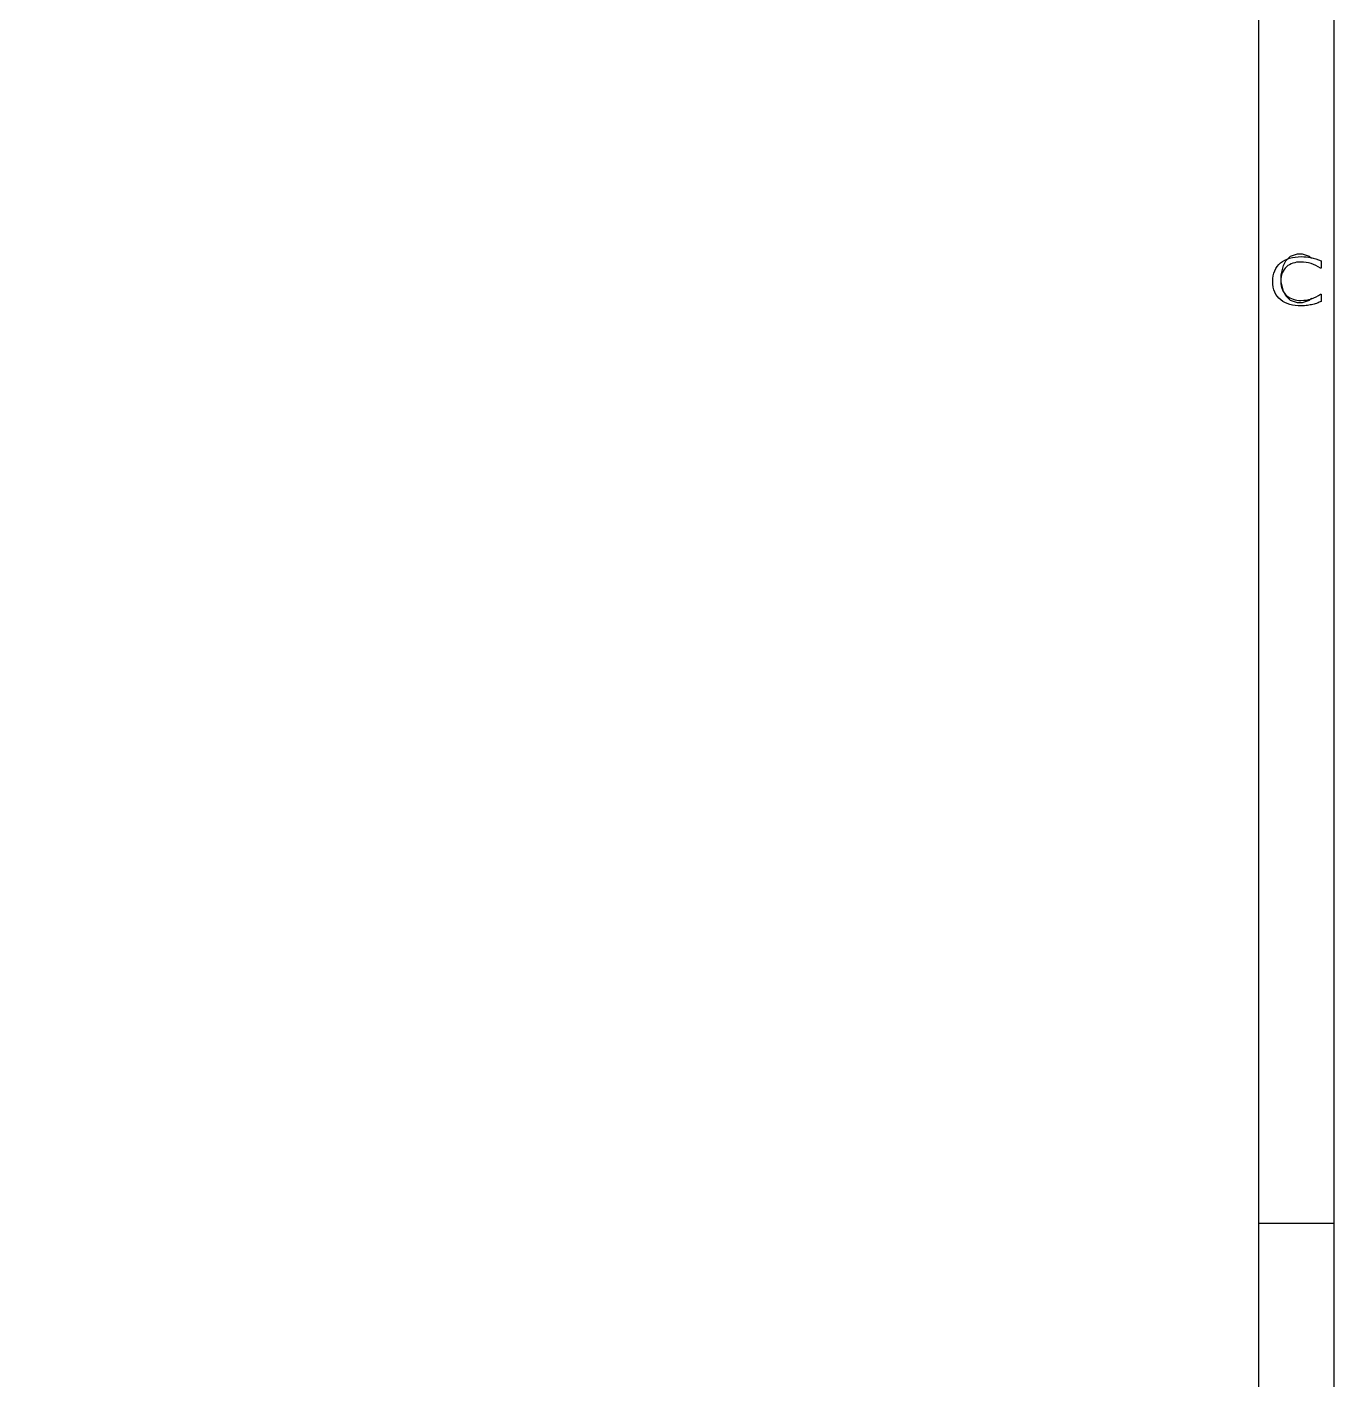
# Model space of a CAD drawing. Header units: millimetres. Extents: x 0 to 277, y 107 to 297.
# Drawn here: x 242.41 to 277.08, y 142.78 to 178.64 of the extents above; entities that cross this region are included whole.
import ezdxf

# ---------------------------------------------------------------- set-up
doc = ezdxf.new("R2010")
doc.units = ezdxf.units.MM
doc.layers.add('Layer_1', color=7, linetype='CONTINUOUS')

msp = doc.modelspace()

# ---------------------------------------------------------------- linework, layer by layer
at = {"layer": 'Layer_1', "color": 7}
for points in [[(0.075, 296.925), (277.0772, 296.925), (277.0772, 106.9178), (0.075, 106.9178)], [(0.075, 296.925), (277.0772, 296.925), (277.0772, 106.9178), (0.075, 106.9178)], [(0.075, 296.925), (277.0772, 296.925), (277.0772, 106.9178), (0.075, 106.9178)], [(2.075, 294.925), (275.0772, 294.925), (275.0772, 108.9178), (2.075, 108.9178)], [(2.075, 294.925), (275.0772, 294.925), (275.0772, 108.9178), (2.075, 108.9178)], [(2.075, 294.925), (275.0772, 294.925), (275.0772, 108.9178), (2.075, 108.9178)]]:
    msp.add_lwpolyline(points, close=True, dxfattribs=at)
for points in [[(276.4796, 171.4552), (276.4177, 171.3933), (276.232, 171.3314), (276.1082, 171.3314), (275.9224, 171.3933), (275.7986, 171.5171), (275.7367, 171.6409), (275.6748, 171.8885), (275.6748, 172.0743), (275.7367, 172.3219), (275.7986, 172.4457), (275.9224, 172.5695), (276.1082, 172.6314), (276.232, 172.6314), (276.4177, 172.5695), (276.4796, 172.5076)], [(276.4796, 171.4552), (276.4177, 171.3933), (276.232, 171.3314), (276.1082, 171.3314), (275.9224, 171.3933), (275.7986, 171.5171), (275.7367, 171.6409), (275.6748, 171.8885), (275.6748, 172.0743), (275.7367, 172.3219), (275.7986, 172.4457), (275.9224, 172.5695), (276.1082, 172.6314), (276.232, 172.6314), (276.4177, 172.5695), (276.4796, 172.5076)], [(276.4796, 171.4552), (276.4177, 171.3933), (276.232, 171.3314), (276.1082, 171.3314), (275.9224, 171.3933), (275.7986, 171.5171), (275.7367, 171.6409), (275.6748, 171.8885), (275.6748, 172.0743), (275.7367, 172.3219), (275.7986, 172.4457), (275.9224, 172.5695), (276.1082, 172.6314), (276.232, 172.6314), (276.4177, 172.5695), (276.4796, 172.5076)], [(276.73883, 172.44726), (276.73883, 172.24837), (276.72323, 172.24837)], [(276.73883, 172.44726), (276.73883, 172.24837), (276.72323, 172.24837)], [(276.73883, 172.44726), (276.73883, 172.24837), (276.72323, 172.24837)], [(276.7243, 171.56297), (276.7389, 171.56297), (276.73884, 171.36641)], [(276.7243, 171.56297), (276.7389, 171.56297), (276.73884, 171.36641)], [(276.7243, 171.56297), (276.7389, 171.56297), (276.73884, 171.36641)], [(277.0772, 146.925), (275.0772, 146.925)], [(277.0772, 146.925), (275.0772, 146.925)], [(277.0772, 146.925), (275.0772, 146.925)]]:
    msp.add_lwpolyline(points, dxfattribs=at)
for points in [[(275.66249, 172.3896), (275.72849, 172.444333), (275.808027, 172.486087), (275.9011, 172.51486)], [(275.66249, 172.3896), (275.72849, 172.444333), (275.808027, 172.486087), (275.9011, 172.51486)], [(275.66249, 172.3896), (275.72849, 172.444333), (275.808027, 172.486087), (275.9011, 172.51486)], [(275.9011, 172.51486), (275.994873, 172.54366), (276.09872, 172.55806), (276.21264, 172.55806)], [(275.9011, 172.51486), (275.994873, 172.54366), (276.09872, 172.55806), (276.21264, 172.55806)], [(275.9011, 172.51486), (275.994873, 172.54366), (276.09872, 172.55806), (276.21264, 172.55806)], [(276.21264, 172.55806), (276.296, 172.55806), (276.37901, 172.549893), (276.46167, 172.53356)], [(276.21264, 172.55806), (276.296, 172.55806), (276.37901, 172.549893), (276.46167, 172.53356)], [(276.21264, 172.55806), (276.296, 172.55806), (276.37901, 172.549893), (276.46167, 172.53356)], [(276.46167, 172.53356), (276.545023, 172.517227), (276.63741, 172.48846), (276.73883, 172.44726)], [(276.46167, 172.53356), (276.545023, 172.517227), (276.63741, 172.48846), (276.73883, 172.44726)], [(276.46167, 172.53356), (276.545023, 172.517227), (276.63741, 172.48846), (276.73883, 172.44726)], [(275.45199, 171.90381), (275.45199, 172.007623), (275.470057, 172.100437), (275.50619, 172.18225)], [(275.45199, 171.90381), (275.45199, 172.007623), (275.470057, 172.100437), (275.50619, 172.18225)], [(275.45199, 171.90381), (275.45199, 172.007623), (275.470057, 172.100437), (275.50619, 172.18225)], [(275.50619, 172.18225), (275.542323, 172.264063), (275.594423, 172.33318), (275.66249, 172.3896)], [(275.50619, 172.18225), (275.542323, 172.264063), (275.594423, 172.33318), (275.66249, 172.3896)], [(275.50619, 172.18225), (275.542323, 172.264063), (275.594423, 172.33318), (275.66249, 172.3896)], [(275.81881, 172.28823), (275.770877, 172.245897), (275.733367, 172.192297), (275.70628, 172.12743)], [(275.81881, 172.28823), (275.770877, 172.245897), (275.733367, 172.192297), (275.70628, 172.12743)], [(275.81881, 172.28823), (275.770877, 172.245897), (275.733367, 172.192297), (275.70628, 172.12743)], [(275.98657, 172.38383), (275.924037, 172.363497), (275.868117, 172.33163), (275.81881, 172.28823)], [(275.98657, 172.38383), (275.924037, 172.363497), (275.868117, 172.33163), (275.81881, 172.28823)], [(275.98657, 172.38383), (275.924037, 172.363497), (275.868117, 172.33163), (275.81881, 172.28823)], [(276.19913, 172.41513), (276.120637, 172.41513), (276.049783, 172.404697), (275.98657, 172.38383)], [(276.19913, 172.41513), (276.120637, 172.41513), (276.049783, 172.404697), (275.98657, 172.38383)], [(276.19913, 172.41513), (276.120637, 172.41513), (276.049783, 172.404697), (275.98657, 172.38383)], [(276.46899, 172.37533), (276.384943, 172.401863), (276.29499, 172.41513), (276.19913, 172.41513)], [(276.46899, 172.37533), (276.384943, 172.401863), (276.29499, 172.41513), (276.19913, 172.41513)], [(276.46899, 172.37533), (276.384943, 172.401863), (276.29499, 172.41513), (276.19913, 172.41513)], [(276.72323, 172.24837), (276.63779, 172.306503), (276.553043, 172.348823), (276.46899, 172.37533)], [(276.72323, 172.24837), (276.63779, 172.306503), (276.553043, 172.348823), (276.46899, 172.37533)], [(276.72323, 172.24837), (276.63779, 172.306503), (276.553043, 172.348823), (276.46899, 172.37533)], [(275.50829, 171.6152), (275.470757, 171.698147), (275.45199, 171.79435), (275.45199, 171.90381)], [(275.50829, 171.6152), (275.470757, 171.698147), (275.45199, 171.79435), (275.45199, 171.90381)], [(275.50829, 171.6152), (275.470757, 171.698147), (275.45199, 171.79435), (275.45199, 171.90381)], [(275.70628, 172.12743), (275.67988, 172.063097), (275.66668, 171.98862), (275.66668, 171.904)], [(275.70628, 172.12743), (275.67988, 172.063097), (275.66668, 171.98862), (275.66668, 171.904)], [(275.70628, 172.12743), (275.67988, 172.063097), (275.66668, 171.98862), (275.66668, 171.904)], [(275.66668, 171.904), (275.66668, 171.815413), (275.68128, 171.73924), (275.71048, 171.67548)], [(275.66668, 171.904), (275.66668, 171.815413), (275.68128, 171.73924), (275.71048, 171.67548)], [(275.66668, 171.904), (275.66668, 171.815413), (275.68128, 171.73924), (275.71048, 171.67548)], [(275.66458, 171.41124), (275.597893, 171.46484), (275.545797, 171.532827), (275.50829, 171.6152)], [(275.66458, 171.41124), (275.597893, 171.46484), (275.545797, 171.532827), (275.50829, 171.6152)], [(275.66458, 171.41124), (275.597893, 171.46484), (275.545797, 171.532827), (275.50829, 171.6152)], [(275.71048, 171.67548), (275.740347, 171.611747), (275.77855, 171.55984), (275.82509, 171.51976)], [(275.71048, 171.67548), (275.740347, 171.611747), (275.77855, 171.55984), (275.82509, 171.51976)], [(275.71048, 171.67548), (275.740347, 171.611747), (275.77855, 171.55984), (275.82509, 171.51976)], [(275.82509, 171.51976), (275.87369, 171.478027), (275.930303, 171.446993), (275.99493, 171.42666)], [(275.82509, 171.51976), (275.87369, 171.478027), (275.930303, 171.446993), (275.99493, 171.42666)], [(275.82509, 171.51976), (275.87369, 171.478027), (275.930303, 171.446993), (275.99493, 171.42666)], [(275.99493, 171.42666), (276.060263, 171.406927), (276.129033, 171.39706), (276.20124, 171.39706)], [(275.99493, 171.42666), (276.060263, 171.406927), (276.129033, 171.39706), (276.20124, 171.39706)], [(275.99493, 171.42666), (276.060263, 171.406927), (276.129033, 171.39706), (276.20124, 171.39706)], [(276.20124, 171.39706), (276.300573, 171.39706), (276.393657, 171.410893), (276.48049, 171.43856)], [(276.20124, 171.39706), (276.300573, 171.39706), (276.393657, 171.410893), (276.48049, 171.43856)], [(276.20124, 171.39706), (276.300573, 171.39706), (276.393657, 171.410893), (276.48049, 171.43856)], [(276.48049, 171.43856), (276.567317, 171.466227), (276.648587, 171.507697), (276.7243, 171.56297)], [(276.48049, 171.43856), (276.567317, 171.466227), (276.648587, 171.507697), (276.7243, 171.56297)], [(276.48049, 171.43856), (276.567317, 171.466227), (276.648587, 171.507697), (276.7243, 171.56297)], [(275.90423, 171.29021), (275.812537, 171.316143), (275.732653, 171.356487), (275.66458, 171.41124)], [(275.90423, 171.29021), (275.812537, 171.316143), (275.732653, 171.356487), (275.66458, 171.41124)], [(275.90423, 171.29021), (275.812537, 171.316143), (275.732653, 171.356487), (275.66458, 171.41124)], [(276.21161, 171.25211), (276.099077, 171.25211), (275.996617, 171.26481), (275.90423, 171.29021)], [(276.21161, 171.25211), (276.099077, 171.25211), (275.996617, 171.26481), (275.90423, 171.29021)], [(276.21161, 171.25211), (276.099077, 171.25211), (275.996617, 171.26481), (275.90423, 171.29021)], [(276.3752, 171.26401), (276.325867, 171.256077), (276.271337, 171.25211), (276.21161, 171.25211)], [(276.3752, 171.26401), (276.325867, 171.256077), (276.271337, 171.25211), (276.21161, 171.25211)], [(276.3752, 171.26401), (276.325867, 171.256077), (276.271337, 171.25211), (276.21161, 171.25211)], [(276.51378, 171.29111), (276.47138, 171.280377), (276.425187, 171.271343), (276.3752, 171.26401)], [(276.51378, 171.29111), (276.47138, 171.280377), (276.425187, 171.271343), (276.3752, 171.26401)], [(276.51378, 171.29111), (276.47138, 171.280377), (276.425187, 171.271343), (276.3752, 171.26401)], [(276.63464, 171.32831), (276.604107, 171.316443), (276.56382, 171.304043), (276.51378, 171.29111)], [(276.63464, 171.32831), (276.604107, 171.316443), (276.56382, 171.304043), (276.51378, 171.29111)], [(276.63464, 171.32831), (276.604107, 171.316443), (276.56382, 171.304043), (276.51378, 171.29111)], [(276.73884, 171.36641), (276.70064, 171.352877), (276.665907, 171.340177), (276.63464, 171.32831)], [(276.73884, 171.36641), (276.70064, 171.352877), (276.665907, 171.340177), (276.63464, 171.32831)], [(276.73884, 171.36641), (276.70064, 171.352877), (276.665907, 171.340177), (276.63464, 171.32831)]]:
    msp.add_open_spline(points, degree=3, dxfattribs=at)

doc.saveas('drawing.dxf')
